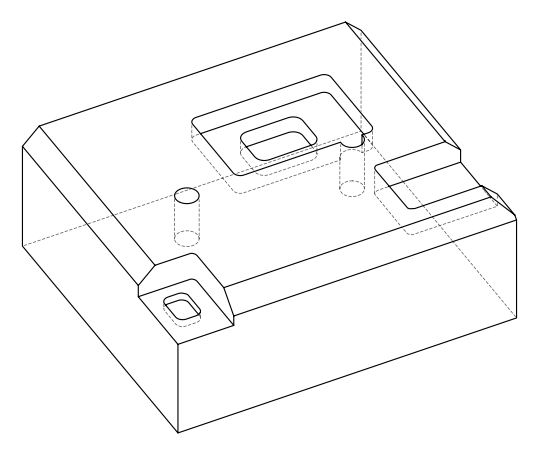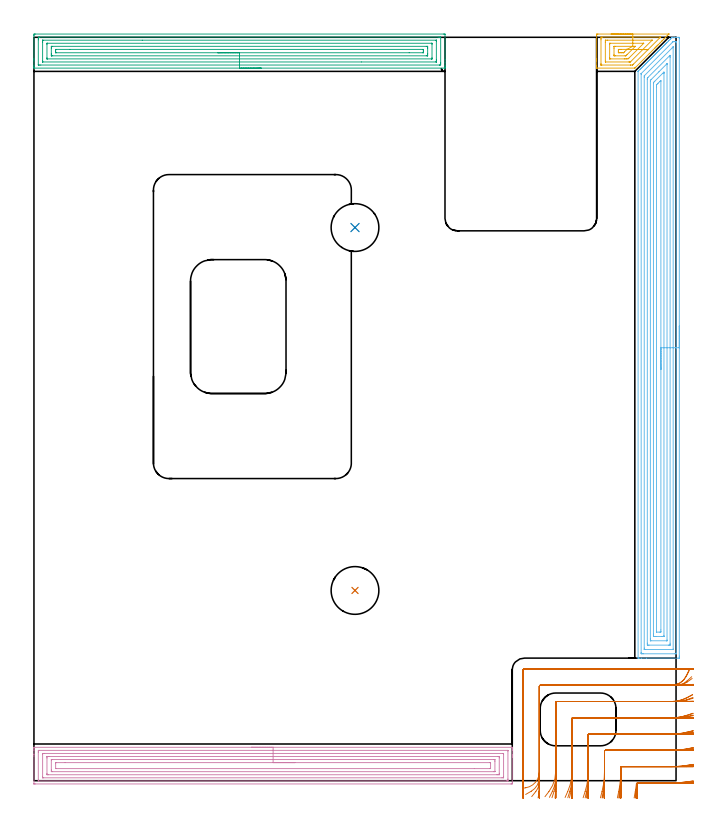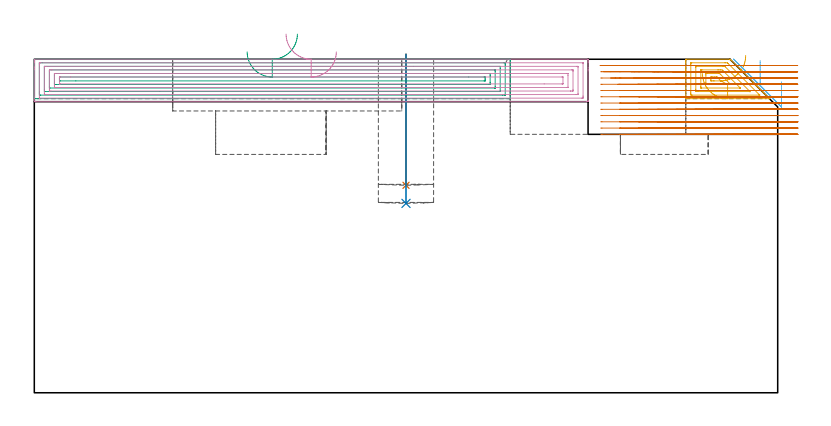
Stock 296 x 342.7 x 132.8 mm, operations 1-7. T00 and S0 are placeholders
(PLAN: 11 operations, 5 tool changes, 106 min)
(1 INDEXABLE_INSERT_DRILL_BLIND_HOLE_FROM_SOLID | STEP1POCKET | NXT0302_015 | 0.21 min | 18968 mm3)
(2 INDEXABLE_INSERT_DRILL_BLIND_HOLE_FROM_SOLID_1 | STEP1POCKET_1 | NXT0302_015 | 0.24 min | 21702 mm3)
(3 AREA_MILL | FG_CHAMFER_SURFACE | UGT0205_001 | 9.37 min | 24260 mm3)
(4 AREA_MILL_1 | FG_CHAMFER_SURFACE_1 | UGT0205_001 | 10.94 min | 32560 mm3)
(5 AREA_MILL_2 | FG_CHAMFER_SURFACE_2 | UGT0205_001 | 1.51 min | 5348 mm3)
(6 AREA_MILL_3 | FG_CHAMFER_SURFACE_3 | UGT0205_001 | 16.01 min | 51431 mm3)
(7 MILL_CORNER_NOTCH_RECTANGULAR | CORNER_NOTCH_RECTANGULAR | NXT0201_013 | Follow Part, ap 2.5, ae 75% | 18.55 min | 124896 mm3)
(8 MILL_RECTANGULAR_POCKET | POCKET_RECTANGULAR_STRAIGHT | UGT0201_100 | Follow Part, ap 4.5, ae 75% | 4.9 min | 99775 mm3)
(9 MILL_RECTANGULAR_POCKET_1 | POCKET_RECTANGULAR_STRAIGHT_1 | UGT0201_132 | Follow Part, ap 3.5, ae 75% | 15.18 min | 204947 mm3)
(10 MILL_RECTANGULAR_POCKET_2 | POCKET_RECTANGULAR_STRAIGHT_2 | UGT0201_132 | Follow Part, ap 3.5, ae 75% | 0.69 min | 6476 mm3)
(11 MILL_SLOT | SLOT_PARTIAL_RECTANGULAR | NXT0201_013 | Follow Part, ap 2.5, ae 75% | 28.35 min | 184216 mm3)
(TOOL NXT0302_015 | Index. Insert Drill 22mm [880-D2200L25-03] | D22 PA176 FL66 Z2)
(TOOL UGT0205_001 | Chamfer Mill 20 x 3 x 45 deg. | D20 FL50 Z2)
(TOOL NXT0201_013 | ENDMILL 10mm | D10 FL30 Z4)
(TOOL UGT0201_100 | End Mill 18 mm | D18 FL22 Z2)
(TOOL UGT0201_132 | Carbide End Mill 14.0 | D14 FL30 Z4)
(OP 1 INDEXABLE_INSERT_DRILL_BLIND_HOLE_FROM_SOLID)
G17 G21 G94 G90
T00 M6
G54
G17 G0 G90 X148. Y87.7 S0 M3
G43 Z142.8 H1
G94 G81 G98 Z82.6 F250. R134.8
G80
M5
M2
(OP 2 INDEXABLE_INSERT_DRILL_BLIND_HOLE_FROM_SOLID_1)
G17 G21 G94 G90
T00 M6
G54
G17 G0 G90 X148. Y255. S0 M3
G43 Z142.8 H1
G94 G81 G98 Z75.4 F250. R134.8
G80
M5
M2
(OP 3 AREA_MILL)
G17 G21 G94 G90
T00 M6
G54
G17 G0 G90 X104.75 Y328.5 S1061 M3
G43 Z142.8 H0
G94 G1 X104.712 Z141.928 F250.
X104.598 Z141.063
X104.409 Z140.212
X104.147 Z139.38
X103.813 Z138.574
X103.41 Z137.8
X102.942 Z137.064
X102.41 Z136.372
X101.821 Z135.729
X101.178 Z135.139
X100.486 Z134.608
X99.75 Z134.14
X98.976 Z133.737
X98.17 Z133.403
X97.338 Z133.141
X96.486 Z132.952
X95.622 Z132.838
X94.75 Z132.8
X0.158
X0.01 Y328.502 Z132.788
X0.003 Y328.637 Z132.655
X0. Y328.779 Z132.52
Y329.148 Z132.151
Y329.77 Z131.524
Y331.836 Z129.461
Y332.402 Z128.893
Y332.996 Z128.299
Y343.524 Z117.773
X0.004 Y343.807 Z117.49
X0.01 Y344.192 Z117.105
X0.209 Y344.196 Z117.102
X0.604 Y344.2 Z117.1
X188.896
X189.393 Y344.195 Z117.103
X189.49 Y344.192 Z117.106
X189.5 Y344.09 Z117.207
Y332.402 Z128.893
Y330.959 Z130.338
Y329.77 Z131.524
Y329.148 Z132.151
Y328.779 Z132.521
X189.497 Y328.637 Z132.655
X189.49 Y328.502 Z132.788
X189.342 Y328.5 Z132.8
X94.75
Y329.914 Z131.386
X3.135
X2.389 Y329.915 Z131.385
X2.241 Y329.917 Z131.383
X2.042 Y329.921 Z131.379
X2.009 Y329.929 Z131.371
X2.005 Y329.954 Z131.346
X2.003 Y329.983 Z131.317
X2. Y330.153 Z131.147
Y341.557 Z119.743
X2.003 Y342.052 Z119.248
X2.008 Y342.427 Z118.873
X2.026 Y342.779 Z118.521
X2.389 Y342.784 Z118.516
X2.536 Y342.785 Z118.515
X186.365 Y342.786 Z118.514
X187.111 Y342.785 Z118.515
X187.259 Y342.784 Z118.516
X187.458 Y342.779 Z118.521
X187.491 Y342.771 Z118.529
X187.495 Y342.746 Z118.554
X187.497 Y342.718 Z118.582
X187.5 Y342.547 Z118.753
Y331.143 Z130.157
X187.497 Y330.648 Z130.652
X187.492 Y330.273 Z131.027
X187.474 Y329.921 Z131.379
X187.111 Y329.916 Z131.384
X186.964 Y329.915 Z131.385
X94.75 Y329.914 Z131.386
Y331.328 Z129.972
X4.107 Y331.329 Z129.971
X4.054 Y331.331 Z129.969
X4.021 Y331.334 Z129.966
X4.01 Y331.337 Z129.963
X4.008 Y331.355 Z129.945
X4.003 Y331.525 Z129.775
X4. Y331.696 Z129.604
Y340.469 Z120.831
X4.002 Y341.175 Z120.125
X4.005 Y341.341 Z119.959
X4.01 Y341.364 Z119.936
X4.026 Y341.366 Z119.934
X4.074 Y341.369 Z119.931
X4.174 Y341.371 Z119.929
X49.931 Y341.372 Z119.928
X185.393 Y341.371 Z119.929
X185.446 Y341.369 Z119.931
X185.479 Y341.366 Z119.934
X185.49 Y341.364 Z119.936
X185.492 Y341.345 Z119.955
X185.497 Y341.175 Z120.125
X185.5 Y341.004 Z120.296
Y332.231 Z129.069
X185.498 Y331.525 Z129.775
X185.495 Y331.359 Z129.941
X185.49 Y331.336 Z129.964
X185.474 Y331.334 Z129.966
X185.426 Y331.331 Z129.969
X185.326 Y331.329 Z129.971
X150.927 Y331.328 Z129.972
X94.75
Y332.743 Z128.557
X6.129 Y332.744 Z128.556
X6.055 Y332.745 Z128.555
X6.022 Y332.748 Z128.552
X6.01 Y332.75 Z128.55
X6.008 Y332.768 Z128.532
X6.004 Y332.862 Z128.438
X6. Y333.239 Z128.061
Y339.421 Z121.879
X6.003 Y339.839 Z121.461
X6.007 Y339.942 Z121.358
X6.01 Y339.95 Z121.35
X6.02 Y339.953 Z121.347
X6.057 Y339.956 Z121.344
X6.123 Y339.957 Z121.343
X6.305
X183.371
X183.445 Y339.955 Z121.345
X183.478 Y339.952 Z121.348
X183.49 Y339.95 Z121.35
X183.492 Y339.932 Z121.368
X183.496 Y339.838 Z121.462
X183.5 Y339.461 Z121.839
Y333.28 Z128.02
X183.497 Y332.861 Z128.439
X183.493 Y332.758 Z128.542
X183.49 Y332.75 Z128.55
X183.48 Y332.747 Z128.553
X183.443 Y332.744 Z128.556
X183.377 Y332.743 Z128.557
X183.195
X94.75
Y334.157 Z127.143
X8.636
X8.19 Y334.158 Z127.142
X8.078 Y334.161 Z127.139
X8.025 Y334.164 Z127.136
X8.01 Y334.167 Z127.133
X8.008 Y334.187 Z127.113
X8.004 Y334.296 Z127.004
X8. Y334.782 Z126.518
Y335.034 Z126.266
Y337.666 Z123.634
X8.002 Y338.289 Z123.011
X8.008 Y338.499 Z122.801
X8.01 Y338.531 Z122.769
X8.025 Y338.536 Z122.764
X8.078 Y338.539 Z122.761
X8.19 Y338.541 Z122.759
X8.636 Y338.543 Z122.757
X180.864
X181.31 Y338.542 Z122.758
X181.422 Y338.539 Z122.761
X181.475 Y338.536 Z122.764
X181.49 Y338.533 Z122.767
X181.492 Y338.513 Z122.787
X181.496 Y338.404 Z122.896
X181.5 Y337.918 Z123.382
Y337.666 Z123.634
Y335.286 Z126.014
Y335.034 Z126.266
X181.498 Y334.411 Z126.889
X181.492 Y334.201 Z127.099
X181.49 Y334.169 Z127.131
X181.475 Y334.164 Z127.136
X181.422 Y334.161 Z127.139
X181.31 Y334.159 Z127.141
X180.864 Y334.157 Z127.143
X94.75
Y335.571 Z125.729
X10.421 Y335.572 Z125.728
X10.074 Y335.574 Z125.726
X10.029 Y335.576 Z125.724
X10.012 Y335.578 Z125.722
X10.009 Y335.591 Z125.709
X10.004 Y335.663 Z125.637
X10.001 Y335.774 Z125.526
X10. Y335.911 Z125.389
Y336.325 Z124.975
X10.001 Y336.789 Z124.511
X10.003 Y336.995 Z124.305
X10.008 Y337.098 Z124.202
X10.01 Y337.119 Z124.181
X10.027 Y337.122 Z124.178
X10.078 Y337.126 Z124.174
X10.421 Y337.128 Z124.172
X16.545 Y337.129 Z124.171
X179.079 Y337.128 Z124.172
X179.426 Y337.126 Z124.174
X179.471 Y337.124 Z124.176
X179.488 Y337.122 Z124.178
X179.491 Y337.109 Z124.191
X179.496 Y337.037 Z124.263
X179.499 Y336.926 Z124.374
X179.5 Y336.789 Z124.511
Y336.375 Z124.925
X179.499 Y335.911 Z125.389
X179.497 Y335.705 Z125.595
X179.492 Y335.602 Z125.698
X179.49 Y335.581 Z125.719
X179.473 Y335.578 Z125.722
X179.422 Y335.575 Z125.725
X179.079 Y335.572 Z125.728
X172.972 Y335.571 Z125.729
X94.75
X93.878 Z125.767
X93.014 Z125.881
X92.162 Z126.07
X91.33 Z126.332
X90.524 Z126.666
X89.75 Z127.069
X89.014 Z127.537
X88.322 Z128.068
X87.679 Z128.658
X87.09 Z129.301
X86.558 Z129.993
X86.09 Z130.729
X85.687 Z131.503
X85.353 Z132.309
X85.091 Z133.141
X84.902 Z133.992
X84.788 Z134.857
X84.75 Z135.729
G0 Z142.8
M5
M2
(OP 4 AREA_MILL_1)
G17 G21 G94 G90
T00 M6
G54
G17 G0 G90 X100.25 Y15.4 S1061 M3
G43 Z142.8 H0
G94 G1 X100.288 Z141.928 F250.
X100.402 Z141.063
X100.591 Z140.212
X100.853 Z139.38
X101.187 Z138.574
X101.59 Z137.8
X102.058 Z137.064
X102.59 Z136.372
X103.179 Z135.729
X103.822 Z135.139
X104.514 Z134.608
X105.25 Z134.14
X106.024 Z133.737
X106.83 Z133.403
X107.662 Z133.141
X108.514 Z132.952
X109.378 Z132.838
X110.25 Z132.8
X220.353
X220.491 Y15.397 Z132.788
X220.493 Y15.384 Z132.775
X220.5 Y15.077 Z132.476
Y14.606 Z132.005
Y14.024 Z131.419
Y11.965 Z129.362
Y11.371 Z128.766
Y10.784 Z128.179
Y-1.009 Z116.388
X220.498 Y-1.307 Z116.09
X220.49 Y-1.492 Z115.906
X220.305 Y-1.499 Z115.899
X219.908 Y-1.5 Z115.9
X0.592
X0.003 Y-1.498 Z115.899
X0.002 Y-1.497 Z115.9
X0. Y-1.494 Z115.903
Y11.371 Z128.766
Y11.965 Z129.362
Y12.256 Z129.653
Y14.024 Z131.419
Y14.606 Z132.006
Y15.077 Z132.476
X0.007 Y15.384 Z132.775
X0.009 Y15.397 Z132.788
X0.147 Y15.4 Z132.8
X110.25
Y13.986 Z131.386
X218.344 Y13.985 Z131.385
X218.435 Y13.983 Z131.383
X218.478 Y13.98 Z131.38
X218.49 Y13.977 Z131.377
X218.492 Y13.963 Z131.363
X218.497 Y13.869 Z131.269
X218.5 Y13.652 Z131.052
Y0.76 Z118.16
X218.498 Y0.389 Z117.789
X218.491 Y0.015 Z117.415
X218.488 Y-0.079 Z117.321
X218.444 Y-0.081 Z117.319
X218.338 Y-0.084 Z117.316
X218.125 Y-0.086 Z117.314
X218.085
X2.156 Y-0.085 Z117.315
X2.065 Y-0.083 Z117.317
X2.022 Y-0.08 Z117.32
X2.01 Y-0.077 Z117.323
X2.008 Y-0.063 Z117.337
X2.003 Y0.031 Z117.431
X2. Y0.248 Z117.648
Y13.14 Z130.54
X2.002 Y13.511 Z130.911
X2.009 Y13.885 Z131.285
X2.012 Y13.979 Z131.379
X2.056 Y13.981 Z131.381
X2.162 Y13.984 Z131.384
X2.375 Y13.986 Z131.386
X2.415
X110.25
Y12.571 Z129.971
X216.023
X216.341 Y12.57 Z129.97
X216.447 Y12.567 Z129.967
X216.478 Y12.565 Z129.965
X216.49 Y12.517 Z129.917
X216.496 Y12.413 Z129.813
X216.499 Y12.256 Z129.656
Y1.644 Z119.044
X216.498 Y1.489 Z118.889
X216.49 Y1.337 Z118.737
X216.341 Y1.334 Z118.734
X215.768 Y1.329 Z118.729
X4.477
X4.159 Y1.33 Z118.73
X4.053 Y1.332 Z118.732
X4.022 Y1.335 Z118.735
X4.01 Y1.383 Z118.783
X4.004 Y1.487 Z118.887
X4.001 Y1.644 Z119.044
Y12.256 Z129.656
X4.002 Y12.411 Z129.811
X4.01 Y12.563 Z129.963
X4.159 Y12.566 Z129.966
X4.732 Y12.571 Z129.971
X110.25
Y11.157 Z128.557
X213.883
X214.407 Y11.153 Z128.553
X214.463 Y11.15 Z128.55
X214.49 Y11.144 Z128.544
X214.493 Y11.102 Z128.502
X214.497 Y10.917 Z128.317
X214.5 Y10.545 Z127.945
Y3.413 Z120.813
X214.497 Y3. Z120.4
X214.492 Y2.793 Z120.193
X214.489 Y2.749 Z120.149
X214.438 Y2.747 Z120.147
X214.341 Y2.744 Z120.144
X213.667 Y2.743 Z120.143
X213.451
X6.617
X6.093 Y2.747 Z120.147
X6.037 Y2.75 Z120.15
X6.01 Y2.756 Z120.156
X6.007 Y2.798 Z120.198
X6.003 Y2.983 Z120.383
X6. Y3.355 Z120.755
Y10.487 Z127.887
X6.003 Y10.9 Z128.3
X6.008 Y11.107 Z128.507
X6.011 Y11.151 Z128.551
X6.062 Y11.153 Z128.553
X6.159 Y11.156 Z128.556
X6.833 Y11.157 Z128.557
X7.049
X110.25
Y9.743 Z127.143
X211.884
X212.487 Y9.736 Z127.136
X212.491 Y9.69 Z127.09
X212.495 Y9.603 Z127.003
X212.5 Y8.992 Z126.392
X212.499 Y4.297 Z121.697
X212.497 Y4.221 Z121.621
X212.494 Y4.183 Z121.583
X212.491 Y4.169 Z121.569
X212.448 Y4.164 Z121.564
X212.166 Y4.159 Z121.559
X212.025 Y4.157 Z121.557
X8.616
X8.013 Y4.164 Z121.564
X8.009 Y4.21 Z121.61
X8.005 Y4.297 Z121.697
X8. Y4.908 Z122.308
X8.001 Y9.603 Z127.003
X8.003 Y9.679 Z127.079
X8.006 Y9.717 Z127.117
X8.009 Y9.73 Z127.13
X8.052 Y9.736 Z127.136
X8.334 Y9.741 Z127.141
X8.475 Y9.743 Z127.143
X110.25
Y8.329 Z125.729
X210.101 Y8.328 Z125.728
X210.495
X210.497 Y8.326 Z125.726
X210.499 Y8.323 Z125.723
Y5.671 Z123.071
X210.495 Y5.613 Z123.013
X210.491 Y5.583 Z122.983
X210.472 Y5.578 Z122.978
X210.35 Y5.575 Z122.975
X210.101 Y5.572 Z122.972
X203.012 Y5.571 Z122.971
X10.399
X10.005 Y5.572 Z122.972
X10.003 Y5.574 Z122.974
X10.001 Y5.577 Z122.977
Y8.229 Z125.629
X10.005 Y8.286 Z125.686
X10.01 Y8.317 Z125.717
X10.028 Y8.322 Z125.722
X10.15 Y8.325 Z125.725
X10.399 Y8.328 Z125.728
X14.383 Y8.329 Z125.729
X110.25
X111.122 Z125.767
X111.986 Z125.881
X112.838 Z126.07
X113.67 Z126.332
X114.476 Z126.666
X115.25 Z127.069
X115.986 Z127.537
X116.678 Z128.068
X117.321 Z128.658
X117.91 Z129.301
X118.442 Z129.993
X118.91 Z130.729
X119.313 Z131.503
X119.647 Z132.309
X119.909 Z133.141
X120.098 Z133.992
X120.212 Z134.857
X120.25 Z135.729
G0 Z142.8
M5
M2
(OP 5 AREA_MILL_2)
G17 G21 G94 G90
T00 M6
G54
G17 G0 G90 X266.05 Y344.2 S1061 M3
G43 Z142.8 H0
Z127.1
G94 G1 X266.088 Z126.228 F250.
X266.202 Z125.363
X266.391 Z124.512
X266.653 Z123.68
X266.987 Z122.874
X267.39 Z122.1
X267.858 Z121.364
X268.39 Z120.672
X268.979 Z120.029
X269.622 Z119.44
X270.314 Z118.908
X271.05 Z118.44
X271.824 Z118.037
X272.63 Z117.703
X273.462 Z117.441
X274.314 Z117.252
X275.178 Z117.138
X276.05 Z117.1
X292.667
X292.698 Y344.199 Z117.099
Y344.197 Z117.101
X292.044 Y343.544 Z117.756
X291.87 Y343.368 Z117.928
X291.211 Y342.711 Z118.589
X290.993 Y342.491 Z118.805
X290.372 Y341.872 Z119.428
X290.319 Y341.819 Z119.48
X290.116 Y341.614 Z119.682
X289.535 Y341.035 Z120.264
X289.428 Y340.927 Z120.372
X289.238 Y340.736 Z120.56
X288.699 Y340.199 Z121.101
X288.361 Y339.859 Z121.437
X287.862 Y339.362 Z121.938
X287.644 Y339.143 Z122.155
X287.484 Y338.982 Z122.313
X287.327 Y338.826 Z122.472
X287.198 Y338.697 Z122.601
X287.046 Y338.543 Z122.752
X286.896 Y338.394 Z122.903
X286.752 Y338.251 Z123.047
X286.607 Y338.105 Z123.191
X286.464 Y337.963 Z123.335
X286.306 Y337.805 Z123.493
X286.168 Y337.666 Z123.63
X283.631 Y335.13 Z126.168
X277.398 Y328.898 Z132.401
X277.033 Y328.535 Z132.762
X276.994 Y328.505 Z132.791
X276.942 Y328.5 Z132.8
X259.551
X259.41 Y328.502 Z132.788
X259.403 Y328.63 Z132.662
X259.4 Y328.766 Z132.533
Y329.176 Z132.123
Y329.77 Z131.524
Y331.822 Z129.475
Y332.402 Z128.892
Y332.989 Z128.306
Y343.517 Z117.78
X259.404 Y343.807 Z117.49
X259.41 Y344.192 Z117.105
X259.602 Y344.196 Z117.102
X259.997 Y344.2 Z117.1
X276.05
Y342.786 Z118.514
X288.536
X288.683 Y342.785 Z118.515
X288.775 Y342.781 Z118.519
X288.814 Y342.779 Z118.521
Y342.776 Z118.524
X288.756 Y342.713 Z118.587
X288.626 Y342.577 Z118.723
X288.536 Y342.486 Z118.814
X276.376 Y330.327 Z130.973
X276.05 Y330.005 Z131.295
X275.967 Y329.929 Z131.371
X275.897 Y329.921 Z131.379
X275.158 Y329.915 Z131.385
X275.012
X261.781
X261.633
X261.437 Y329.919 Z131.381
X261.417 Y329.921 Z131.379
X261.41 Y329.929 Z131.371
X261.404 Y329.955 Z131.345
X261.402 Y329.981 Z131.319
X261.4 Y330.145 Z131.155
Y330.648 Z130.652
Y341.549 Z119.751
X261.402 Y342.052 Z119.248
X261.405 Y342.422 Z118.878
X261.418 Y342.779 Z118.521
X261.781 Y342.784 Z118.516
X261.928 Y342.785 Z118.515
X276.05 Y342.786 Z118.514
Y341.372 Z119.928
X284.83 Y341.371 Z119.929
X284.968 Y341.369 Z119.931
Y341.368 Z119.932
X284.871 Y341.271 Z120.029
X275.125 Y331.525 Z129.775
X274.949 Y331.36 Z129.94
X274.902 Y331.335 Z129.965
X274.799 Y331.332 Z129.968
X274.666 Y331.33 Z129.97
X274.466 Y331.329 Z129.971
X274.266 Y331.328 Z129.972
X263.564 Y331.329 Z129.971
X263.498 Y331.33 Z129.97
X263.445 Y331.332 Z129.968
X263.417 Y331.335 Z129.965
X263.41 Y331.364 Z129.936
X263.404 Y331.525 Z129.775
X263.401 Y331.686 Z129.614
X263.4 Y340.459 Z120.841
X263.405 Y341.175 Z120.125
X263.407 Y341.329 Z119.971
X263.422 Y341.365 Z119.935
X263.465 Y341.367 Z119.933
X263.564 Y341.369 Z119.931
X264.256 Y341.372 Z119.928
X264.456
X276.05
Y339.957 Z121.343
X280.856
X280.994 Y339.955 Z121.345
X281.082 Y339.951 Z121.349
X281.09 Y339.95 Z121.35
X281.086 Y339.943 Z121.357
X281.067 Y339.918 Z121.382
X281.037 Y339.886 Z121.414
X280.983 Y339.832 Z121.468
X274.266 Y333.116 Z128.184
X273.901 Y332.762 Z128.538
X273.375 Y332.75 Z128.55
X273.026 Y332.746 Z128.554
X272.483 Y332.743 Z128.557
X272.137
X265.893
X265.523 Y332.745 Z128.555
X265.448 Y332.747 Z128.553
X265.42 Y332.749 Z128.551
X265.41 Y332.777 Z128.523
X265.407 Y332.866 Z128.434
X265.4 Y333.228 Z128.072
Y339.421 Z121.879
X265.407 Y339.833 Z121.467
X265.41 Y339.936 Z121.364
X265.416 Y339.951 Z121.349
X265.447 Y339.953 Z121.347
X265.512 Y339.955 Z121.345
X265.695 Y339.957 Z121.343
X276.05
Y338.543 Z122.757
X276.942
X277.165 Y338.541 Z122.759
X277.219 Y338.538 Z122.762
X277.227 Y338.536 Z122.764
X277.226 Y338.532 Z122.768
X277.207 Y338.507 Z122.793
X277.185 Y338.484 Z122.816
X277.095 Y338.393 Z122.907
X273.375 Y334.673 Z126.627
X273.113 Y334.414 Z126.886
X272.899 Y334.207 Z127.093
X272.863 Y334.173 Z127.127
X272.815 Y334.164 Z127.136
X272.705 Y334.161 Z127.139
X272.483 Y334.157 Z127.143
X268.023
X267.578 Y334.159 Z127.141
X267.467 Y334.162 Z127.138
X267.419 Y334.164 Z127.136
X267.41 Y334.197 Z127.103
X267.407 Y334.299 Z127.001
X267.401 Y334.769 Z126.531
Y337.666 Z123.634
X267.403 Y338.276 Z123.024
X267.41 Y338.483 Z122.817
X267.419 Y338.537 Z122.763
X267.467 Y338.539 Z122.761
X267.578 Y338.541 Z122.759
X268.023 Y338.543 Z122.757
X276.05
X273.375 Y337.125 Z124.175
Y337.123 Z124.177
X272.162 Y335.911 Z125.389
X271.875 Y335.632 Z125.668
X271.832 Y335.592 Z125.708
X271.804 Y335.578 Z125.722
X271.763 Y335.576 Z125.724
X271.591 Y335.574 Z125.726
X271.045 Y335.571 Z125.729
X270.699
X270.153 Y335.572 Z125.728
X269.807 Y335.573 Z125.727
X269.462 Y335.577 Z125.723
X269.422 Y335.578 Z125.722
X269.41 Y335.601 Z125.699
X269.406 Y335.671 Z125.629
X269.402 Y335.778 Z125.522
X269.401 Y335.911 Z125.389
X269.4 Y336.312 Z124.988
X269.403 Y336.789 Z124.511
X269.406 Y336.989 Z124.311
X269.41 Y337.088 Z124.212
X269.42 Y337.122 Z124.178
X269.466 Y337.124 Z124.176
X269.807 Y337.127 Z124.173
X270.353 Y337.129 Z124.171
X270.699
X273.153 Y337.128 Z124.172
X273.375 Y337.125 Z124.175
X274.245 Y337.114 Z124.224
X275.109 Y337.103 Z124.349
X275.958 Y337.092 Z124.549
X276.786 Y337.081 Z124.822
X277.588 Y337.071 Z125.166
X278.357 Y337.061 Z125.579
X279.086 Y337.052 Z126.057
X279.771 Y337.043 Z126.597
X280.407 Y337.035 Z127.194
X280.988 Y337.027 Z127.845
X281.51 Y337.021 Z128.544
X281.969 Y337.015 Z129.286
X282.362 Y337.01 Z130.064
X282.686 Y337.006 Z130.875
X282.937 Y337.002 Z131.71
X283.115 Y337. Z132.564
X283.218 Y336.999 Z133.43
X283.245 Z134.302
G0 Z142.8
M5
M2
(OP 6 AREA_MILL_3)
G17 G21 G94 G90
T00 M6
G54
G17 G0 G90 X297.5 Y209.6 S1061 M3
G43 Z142.8 H0
Z123.8
G94 G1 Y209.562 Z122.928 F250.
Y209.448 Z122.063
Y209.259 Z121.212
Y208.997 Z120.38
Y208.663 Z119.574
Y208.26 Z118.8
Y207.792 Z118.064
Y207.26 Z117.372
Y206.671 Z116.729
Y206.028 Z116.14
Y205.336 Z115.608
Y204.6 Z115.14
Y203.826 Z114.737
Y203.02 Z114.403
Y202.188 Z114.141
Y201.336 Z113.952
Y200.472 Z113.838
Y199.6 Z113.8
Y57.421
X297.499 Y57.117 Z113.801
X297.493 Y56.535 Z113.804
X297.492 Y56.507 Z113.806
X296.912 Y56.5 Z114.385
X282.378 Z128.918
X279.979 Z131.316
X278.949 Z132.35
X278.554 Z132.737
X278.512 Z132.779
X278.502 Y56.507 Z132.788
X278.5 Y56.67 Z132.8
X278.506 Y326.919 Z132.793
X278.504 Y326.966 Z132.791
X278.518 Y327.013 Z132.776
X278.521 Y327.022 Z132.773
X278.538 Y327.04 Z132.758
X278.665 Y327.166 Z132.634
X279.289 Y327.79 Z132.01
X279.385 Y327.887 Z131.911
X279.48 Y327.981 Z131.819
X279.587 Y328.087 Z131.712
X279.682 Y328.184 Z131.614
X279.777 Y328.277 Z131.523
X279.885 Y328.385 Z131.415
X279.979 Y328.481 Z131.317
X280.073 Y328.573 Z131.226
X280.183 Y328.683 Z131.117
X280.276 Y328.778 Z131.02
X280.369 Y328.87 Z130.93
X280.48 Y328.981 Z130.819
X280.573 Y329.075 Z130.723
X280.666 Y329.166 Z130.634
X280.778 Y329.278 Z130.521
X280.87 Y329.372 Z130.426
X280.962 Y329.463 Z130.337
X281.076 Y329.576 Z130.223
X281.167 Y329.669 Z130.129
X281.259 Y329.759 Z130.041
X281.374 Y329.874 Z129.926
X281.465 Y329.966 Z129.832
X281.555 Y330.055 Z129.744
X281.671 Y330.172 Z129.628
X281.762 Y330.264 Z129.534
X281.851 Y330.352 Z129.448
X281.969 Y330.47 Z129.33
X282.059 Y330.561 Z129.237
X282.148 Y330.648 Z129.152
X282.267 Y330.767 Z129.032
X282.356 Y330.858 Z128.94
X282.444 Y330.945 Z128.855
X282.565 Y331.065 Z128.735
X282.653 Y331.155 Z128.643
X282.74 Y331.241 Z128.559
X282.862 Y331.363 Z128.437
X282.95 Y331.452 Z128.346
X283.037 Y331.537 Z128.262
X283.16 Y331.661 Z128.139
X283.247 Y331.749 Z128.049
X283.333 Y331.834 Z127.966
X283.458 Y331.958 Z127.841
X283.544 Y332.046 Z127.752
X283.63 Y332.13 Z127.67
X283.756 Y332.256 Z127.543
X283.841 Y332.343 Z127.455
X283.926 Y332.426 Z127.373
X284.054 Y332.554 Z127.246
X284.138 Y332.64 Z127.158
X284.222 Y332.723 Z127.077
X284.351 Y332.852 Z126.948
X284.435 Y332.937 Z126.861
X284.519 Y333.019 Z126.78
X284.649 Y333.149 Z126.65
X284.732 Y333.234 Z126.564
X284.815 Y333.316 Z126.484
X284.947 Y333.447 Z126.352
X285.029 Y333.531 Z126.267
X285.111 Y333.612 Z126.188
X285.245 Y333.745 Z126.055
X285.326 Y333.828 Z125.97
X285.408 Y333.908 Z125.891
X285.542 Y334.043 Z125.757
X285.623 Y334.125 Z125.673
X285.704 Y334.205 Z125.595
X285.84 Y334.341 Z125.459
X285.921 Y334.422 Z125.376
X286.001 Y334.501 Z125.299
X286.138 Y334.638 Z125.161
X286.218 Y334.719 Z125.079
X286.297 Y334.797 Z125.002
X286.436 Y334.936 Z124.864
X286.515 Y335.017 Z124.782
X286.593 Y335.094 Z124.706
X286.733 Y335.234 Z124.566
X286.812 Y335.314 Z124.484
X286.89 Y335.39 Z124.409
X287.031 Y335.532 Z124.268
X287.109 Y335.611 Z124.187
X287.186 Y335.687 Z124.113
X287.329 Y335.829 Z123.97
X287.406 Y335.908 Z123.89
X287.482 Y335.983 Z123.817
X287.627 Y336.127 Z123.672
X287.703 Y336.205 Z123.593
X287.779 Y336.279 Z123.52
X287.924 Y336.425 Z123.375
X288. Y336.502 Z123.296
X288.075 Y336.576 Z123.224
X288.222 Y336.723 Z123.077
X288.297 Y336.799 Z122.999
X288.372 Y336.872 Z122.927
X288.52 Y337.02 Z122.779
X288.594 Y337.096 Z122.702
X288.668 Y337.169 Z122.631
X288.818 Y337.318 Z122.481
X288.891 Y337.393 Z122.405
X288.964 Y337.465 Z122.335
X289.116 Y337.616 Z122.184
X289.188 Y337.69 Z122.108
X289.261 Y337.761 Z122.038
X289.413 Y337.914 Z121.886
X289.485 Y337.987 Z121.811
X289.557 Y338.058 Z121.742
X289.711 Y338.212 Z121.588
X289.782 Y338.284 Z121.514
X289.853 Y338.354 Z121.446
X290.009 Y338.509 Z121.29
X290.079 Y338.581 Z121.217
X290.15 Y338.65 Z121.149
X290.307 Y338.807 Z120.993
X290.377 Y338.878 Z120.92
X290.446 Y338.947 Z120.853
X290.604 Y339.105 Z120.695
X290.674 Y339.175 Z120.623
X290.743 Y339.243 Z120.556
X290.902 Y339.403 Z120.397
X290.971 Y339.472 Z120.326
X291.039 Y339.54 Z120.26
X291.2 Y339.7 Z120.099
X291.268 Y339.77 Z120.029
X291.335 Y339.836 Z119.964
X291.498 Y339.998 Z119.801
X291.565 Y340.067 Z119.732
X291.763 Y340.263 Z119.537
X291.796 Y340.296 Z119.504
X292.456 Y340.958 Z118.84
X292.648 Y341.148 Z118.652
X292.689 Y341.189 Z118.611
X293.347 Y341.849 Z117.949
X293.533 Y342.033 Z117.767
X293.582 Y342.083 Z117.718
X294.055 Y342.555 Z117.244
X294.181 Y342.678 Z117.117
X294.207 Y342.695 Z117.091
X294.238 Y342.697 Z117.061
X294.5 Y342.7 Z116.8
X295.34 Z115.96
X296.021 Z115.275
X297.252 Z114.045
X297.491 Y342.698 Z113.805
X297.5 Y342.235 Z113.8
Y199.6
X296.086 Z115.214
Y58.774
X296.084 Y58.644 Z115.216
X296.08 Y58.557 Z115.22
X296.077 Y58.508 Z115.223
X296.07 Y58.507 Z115.23
X296.021 Y58.504 Z115.279
X295.532 Y58.5 Z115.768
X280.87 Z130.43
X280.381 Y58.502 Z130.919
X279.979 Y58.508 Z131.321
X279.928 Y58.51 Z131.372
X279.92 Y58.709 Z131.38
X279.916 Y58.839 Z131.384
X279.915 Y58.904 Z131.385
X279.914 Y58.969 Z131.386
X279.921 Y325.586 Z131.379
X279.922 Y325.794 Z131.378
X279.924 Y325.898 Z131.376
X279.927 Y325.949 Z131.373
X279.932 Y325.971 Z131.368
X279.954 Y326.003 Z131.346
X279.966 Y326.016 Z131.334
X279.979 Y326.03 Z131.321
X294.242 Y340.292 Z117.058
X294.543 Y340.586 Z116.757
X294.628 Y340.667 Z116.672
X294.671 Y340.69 Z116.629
X294.731 Y340.696 Z116.569
X295.13 Y340.698 Z116.17
X295.619 Z115.681
X296.021 Y340.692 Z115.279
X296.072 Y340.69 Z115.228
X296.08 Y340.491 Z115.22
X296.084 Y340.361 Z115.216
X296.085 Y340.296 Z115.215
X296.086 Y340.231 Z115.214
Y199.6
X294.672 Z116.628
X294.671 Y60.691 Z116.629
X294.67 Y60.582 Z116.63
X294.667 Y60.529 Z116.633
X294.665 Y60.511 Z116.635
X294.619 Y60.508 Z116.681
X294.427 Y60.501 Z116.873
X281.762 Z129.538
X281.571 Y60.502 Z129.729
X281.445 Y60.506 Z129.855
X281.346 Y60.51 Z129.954
X281.335 Y60.526 Z129.965
X281.334 Y60.547 Z129.966
X281.331 Y60.691 Z129.969
X281.329 Y61.124 Z129.971
X281.335 Y324.216 Z129.965
X281.337 Y324.642 Z129.963
X281.34 Y324.877 Z129.96
X281.342 Y324.93 Z129.958
X281.384 Y324.976 Z129.916
X281.51 Y325.11 Z129.79
X294.238 Y337.839 Z117.062
X294.575 Y338.172 Z116.725
X294.644 Y338.236 Z116.656
X294.661 Y338.251 Z116.639
X294.665 Y338.232 Z116.635
X294.669 Y338.191 Z116.631
X294.671 Y338.162 Z116.629
Y338.075
X294.672 Y199.6 Z116.628
X293.257 Z118.043
Y63.371
X293.253 Y62.572 Z118.047
X293.251 Y62.522 Z118.049
X293.215 Y62.51 Z118.085
X293.107 Y62.505 Z118.193
X292.89 Y62.502 Z118.41
X292.456 Y62.5 Z118.844
X283.544 Z127.756
X283.1 Y62.502 Z128.2
X282.89 Y62.505 Z128.41
X282.785 Y62.51 Z128.515
X282.749 Y62.519 Z128.551
X282.743 Y63.371 Z128.557
X282.749 Y323.227 Z128.551
X282.75 Y323.323 Z128.55
X282.756 Y323.721 Z128.544
X282.767 Y323.907 Z128.533
X282.862 Y324.007 Z128.438
X283.066 Y324.216 Z128.234
X293.012 Y334.163 Z118.288
X293.121 Y334.27 Z118.179
X293.229 Y334.372 Z118.071
X293.245 Y334.386 Z118.055
X293.25 Y334.326 Z118.05
X293.256 Y334.134 Z118.044
X293.257 Y334.043 Z118.043
Y333.444
Y199.6
X291.843 Z119.457
Y64.879
X291.841 Y64.599 Z119.459
X291.838 Y64.521 Z119.462
X291.835 Y64.509 Z119.465
X291.83 Y64.505 Z119.47
X291.811 Y64.502 Z119.489
X291.729 Y64.501 Z119.571
X291.565 Y64.5 Z119.735
X284.435 Y64.501 Z126.865
X284.196 Y64.503 Z127.104
X284.166 Y64.51 Z127.134
X284.164 Y64.517 Z127.136
X284.16 Y64.539 Z127.14
X284.158 Y65.157 Z127.142
X284.157 Y65.436 Z127.143
X284.164 Y322.43 Z127.136
X284.165 Y322.701 Z127.135
X284.167 Y322.793 Z127.133
X284.17 Y322.86 Z127.13
X284.203 Y322.895 Z127.097
X284.435 Y323.136 Z126.865
X288.093 Y326.795 Z123.207
X291.769 Y330.47 Z119.531
X291.799 Y330.496 Z119.501
X291.832 Y330.523 Z119.468
X291.836 Y330.47 Z119.464
X291.841 Y330.303 Z119.459
X291.842 Y330.191 Z119.458
X291.843 Y199.6 Z119.457
X290.429 Z120.871
X290.428 Y66.944 Z120.872
X290.425 Y66.62 Z120.875
X290.423 Y66.54 Z120.877
X290.42 Y66.51 Z120.88
X290.372 Y66.507 Z120.928
X290.223 Y66.502 Z121.077
X289.782 Y66.5 Z121.518
X289.334 Z121.966
X286.66 Z124.64
X286.218 Y66.501 Z125.082
X285.766 Y66.503 Z125.534
X285.609 Y66.51 Z125.691
X285.578 Y66.515 Z125.722
X285.576 Y66.57 Z125.724
X285.573 Y66.697 Z125.727
X285.572 Y66.944 Z125.728
X285.571 Y67.592 Z125.729
X285.578 Y321.536 Z125.722
X285.579 Y321.697 Z125.721
X285.582 Y321.777 Z125.718
X285.584 Y321.813 Z125.716
X285.601 Y321.841 Z125.699
X285.755 Y322. Z125.545
X286.177 Y322.43 Z125.123
X289.766 Y326.019 Z121.534
X290.214 Y326.464 Z121.086
X290.291 Y326.538 Z121.009
X290.393 Y326.633 Z120.907
X290.423 Y326.655 Z120.877
X290.425 Y326.598 Z120.875
X290.427 Y326.522 Z120.873
X290.429 Y326.249 Z120.871
Y326.003
Y199.6
X289.015 Z122.285
Y69.5
X289.01 Y68.73 Z122.29
X289.008 Y68.613 Z122.292
X289. Y68.51 Z122.3
X288.891 Y68.508 Z122.409
X288.229 Y68.501 Z123.071
X287.109 Z124.191
X287.032 Y68.503 Z124.268
X287.005 Y68.506 Z124.295
X286.995 Y68.509 Z124.305
X286.992 Y68.526 Z124.308
X286.988 Y68.607 Z124.312
X286.986 Y68.73 Z124.314
Y68.854
X286.991 Y319.867 Z124.309
X286.995 Y320.643 Z124.305
X286.997 Y320.755 Z124.303
X287.001 Y320.791 Z124.299
X287.023 Y320.817 Z124.277
X287.109 Y320.908 Z124.191
X287.421 Y321.224 Z123.879
X287.733 Y321.536 Z123.567
X288.627 Y322.43 Z122.673
X288.761 Y322.56 Z122.539
X288.891 Y322.683 Z122.409
X289.008 Y322.784 Z122.292
X289.012 Y322.554 Z122.288
X289.014 Y322.43 Z122.286
X289.015 Y199.6 Z122.285
Y198.728 Z122.323
Y197.864 Z122.437
Y197.012 Z122.626
Y196.18 Z122.888
Y195.374 Z123.222
Y194.6 Z123.625
Y193.864 Z124.094
Y193.172 Z124.625
Y192.529 Z125.214
Y191.94 Z125.857
Y191.408 Z126.55
Y190.94 Z127.285
Y190.537 Z128.059
Y190.203 Z128.865
Y189.941 Z129.697
Y189.752 Z130.549
Y189.638 Z131.414
Y189.6 Z132.285
G0 Z142.8
M5
M2
(OP 7 MILL_CORNER_NOTCH_RECTANGULAR)
G17 G21 G94 G90
T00 M6
G54
G17 G0 G90 X303.945 Y-0.118 S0 M3
G43 Z142.8 H0
Z130.308
G94 G1 X300.973 Y-0.522 F250.
G2 X293.904 Y-1. R52.5 F500.
G1 X278.195
G3 X277.703 Y-1.443 R0.5
G2 X277.199 Y-5. R52.5
G1 X276.677 Y-7.954 F250.
G0 Z142.8
X303.962 Y7.536
Z130.308
G1 X301. Y7.063
G2 X293.904 Y6.5 R45. F500.
G1 X270.996
G3 X270.5 Y6.004 R0.5
G1 Y4.137
G2 X269.563 Y-5. R45.
G1 X268.953 Y-7.938 F250.
G0 Z142.8
X303.946 Y15.245
Z130.308
G1 X301. Y14.678
G2 X293.904 Y14. R37.5 F500.
G1 X263.496
G3 X263. Y13.504 R0.5
G1 Y4.137
G2 X261.87 Y-5. R37.5
G1 X261.139 Y-7.91 F250.
G0 Z142.8
X303.915 Y23.061
Z130.308
G1 X301. Y22.351
G2 X293.904 Y21.5 R30. F500.
G1 X255.996
G3 X255.5 Y21.004 R0.5
G1 Y4.137
G2 X254.075 Y-5. R30.
G1 X253.161 Y-7.857 F250.
G0 Z142.8
X303.847 Y31.094
Z130.308
G1 X301. Y30.148
G2 X293.904 Y29. R22.5 F500.
G1 X248.497
G3 X248. Y28.503 R0.5
G1 Y4.137
G2 X246.061 Y-5. R22.5
G1 X244.843 Y-7.741 F250.
G0 Z142.8
X303.643 Y39.704
Z130.308
G1 X301. Y38.285
G2 X293.904 Y36.5 R15. F500.
G1 X240.997
G3 X240.5 Y36.003 R0.5
G1 Y4.137
G2 X237.396 Y-5. R15.
G1 X235.568 Y-7.379 F250.
G0 Z142.8
X301.965 Y50.982
Z130.308
G1 X300.675 Y48.274
G2 X293.904 Y44. R7.5 F500.
G1 X233.497
G3 X233. Y43.503 R0.5
G1 Y4.137
G2 X226.713 Y-3.264 R7.5
G1 X225.232 Y-3.507 F250.
G0 Z142.8
X296.904 Y51.5
Z130.308
G1 X293.904
X225.997 F500.
G3 X225.5 Y51.003 R0.5
G1 Y4.137
Y1.137 F250.
G0 Z142.8
X303.944 Y-0.146
Z127.817
G1 X300.971 Y-0.541
G2 X294.046 Y-1. R52.5 F500.
G1 X278.402
G3 X277.908 Y-1.466 R0.5
G2 X277.578 Y-5. R52.5
G1 X277.198 Y-7.976 F250.
G0 Z142.8
X303.964 Y7.504
Z127.817
G1 X301. Y7.04
G2 X294.046 Y6.5 R45. F500.
G1 X270.996
G3 X270.5 Y6.004 R0.5
G1 Y1.646
G2 X270.007 Y-5. R45.
G1 X269.564 Y-7.967 F250.
G0 Z142.8
X303.948 Y15.207
Z127.817
G1 X301. Y14.65
G2 X294.046 Y14. R37.5 F500.
G1 X263.496
G3 X263. Y13.504 R0.5
G1 Y1.646
G2 X262.406 Y-5. R37.5
G1 X261.875 Y-7.953 F250.
G0 Z142.8
X303.918 Y23.012
Z127.817
G1 X301. Y22.317
G2 X294.046 Y21.5 R30. F500.
G1 X255.996
G3 X255.5 Y21.004 R0.5
G1 Y1.646
G2 X254.755 Y-5. R30.
G1 X254.09 Y-7.925 F250.
G0 Z142.8
X303.853 Y31.029
Z127.817
G1 X301. Y30.101
G2 X294.046 Y29. R22.5 F500.
G1 X248.497
G3 X248. Y28.503 R0.5
G1 Y1.646
G2 X246.996 Y-5. R22.5
G1 X246.11 Y-7.866 F250.
G0 Z142.8
X303.658 Y39.6
Z127.817
G1 X301. Y38.209
G2 X294.046 Y36.5 R15. F500.
G1 X240.997
G3 X240.5 Y36.003 R0.5
G1 Y1.646
G2 X238.947 Y-5. R15.
G1 X237.618 Y-7.689 F250.
G0 Z142.8
X302.092 Y50.782
Z127.817
G1 X300.735 Y48.107
G2 X294.046 Y44. R7.5 F500.
G1 X233.497
G3 X233. Y43.503 R0.5
G1 Y1.646
G2 X229.26 Y-4.844 R7.5
G1 X226.664 Y-6.348 F250.
G0 Z142.8
X297.046 Y51.5
Z127.817
G1 X294.046
X225.997 F500.
G3 X225.5 Y51.003 R0.5
G1 Y1.646
Y-1.354 F250.
G0 Z142.8
X303.928 Y-0.481
Z125.325
G1 X300.941 Y-0.764
G2 X295.974 Y-1. R52.5 F500.
G1 X278.482
G3 X277.987 Y-1.484 R0.5
G2 X277.789 Y-5. R52.5
G1 X277.521 Y-7.988 F250.
G0 Z142.8
X303.981 Y7.117
Z125.325
G1 X301. Y6.782
G2 X295.974 Y6.5 R45. F500.
G1 X270.996
G3 X270.5 Y6.004 R0.5
G1 Y-0.299
G2 X270.254 Y-5. R45.
G1 X269.94 Y-7.984 F250.
G0 Z142.8
X303.973 Y14.74
Z125.325
G1 X301. Y14.338
G2 X295.974 Y14. R37.5 F500.
G1 X263.496
G3 X263. Y13.504 R0.5
G1 Y-0.299
G2 X262.704 Y-5. R37.5
G1 X262.328 Y-7.976 F250.
G0 Z142.8
X303.958 Y22.427
Z125.325
G1 X301. Y21.924
G2 X295.974 Y21.5 R30. F500.
G1 X255.996
G3 X255.5 Y21.004 R0.5
G1 Y-0.299
G2 X255.129 Y-5. R30.
G1 X254.659 Y-7.963 F250.
G0 Z142.8
X303.924 Y30.239
Z125.325
G1 X301. Y29.569
G2 X295.974 Y29. R22.5 F500.
G1 X248.497
G3 X248. Y28.503 R0.5
G1 Y-0.299
G2 X247.504 Y-5. R22.5
G1 X246.877 Y-7.934 F250.
G0 Z142.8
X303.827 Y38.372
Z125.325
G1 X301. Y37.367
G2 X295.974 Y36.5 R15. F500.
G1 X240.997
G3 X240.5 Y36.003 R0.5
G1 Y-0.299
G2 X239.744 Y-5. R15.
G1 X238.804 Y-7.849 F250.
G0 Z142.8
X303.227 Y47.944
Z125.325
G1 X301. Y45.933
G2 X295.974 Y44. R7.5 F500.
G1 X233.497
G3 X233. Y43.503 R0.5
G1 Y-0.299
G2 X231.344 Y-5. R7.5
G1 X229.464 Y-7.338 F250.
G0 Z142.8
X298.974 Y51.5
Z125.325
G1 X295.974
X225.997 F500.
G3 X225.5 Y51.003 R0.5
G1 Y-0.299
Y-3.299 F250.
G0 Z142.8
X303.921 Y-0.581
Z122.833
G1 X300.931 Y-0.825
G2 X296.653 Y-1. R52.5 F500.
G1 X278.496
G3 X278. Y-1.496 R0.5
G1 Y-3.752
G2 X277.985 Y-5. R52.5
G1 X277.914 Y-7.999 F250.
G0 Z142.8
X303.986 Y7.
Z122.833
G1 X301. Y6.711
G2 X296.653 Y6.5 R45. F500.
G1 X270.996
G3 X270.5 Y6.004 R0.5
G1 Y-3.752
G2 X270.483 Y-5. R45.
G1 X270.399 Y-7.999 F250.
G0 Z142.8
X303.98 Y14.601
Z122.833
G1 X301. Y14.253
G2 X296.653 Y14. R37.5 F500.
G1 X263.496
G3 X263. Y13.504 R0.5
G1 Y-3.752
G2 X262.979 Y-5. R37.5
G1 X262.879 Y-7.998 F250.
G0 Z142.8
X303.968 Y22.251
Z122.833
G1 X301. Y21.817
G2 X296.653 Y21.5 R30. F500.
G1 X255.996
G3 X255.5 Y21.004 R0.5
G1 Y-3.752
G2 X255.474 Y-5. R30.
G1 X255.349 Y-7.997 F250.
G0 Z142.8
X303.943 Y30.004
Z122.833
G1 X301. Y29.424
G2 X296.653 Y29. R22.5 F500.
G1 X248.497
G3 X248. Y28.503 R0.5
G1 Y-3.752
G2 X247.965 Y-5. R22.5
G1 X247.799 Y-7.995 F250.
G0 Z142.8
X303.871 Y38.013
Z122.833
G1 X301. Y37.144
G2 X296.653 Y36.5 R15. F500.
G1 X240.997
G3 X240.5 Y36.003 R0.5
G1 Y-3.752
G2 X240.448 Y-5. R15.
G1 X240.198 Y-7.99 F250.
G0 Z142.8
X303.445 Y47.128
Z122.833
G1 X301. Y45.389
G2 X296.653 Y44. R7.5 F500.
G1 X233.497
G3 X233. Y43.503 R0.5
G1 Y-3.752
G2 X232.895 Y-5. R7.5
G1 X232.396 Y-7.958 F250.
G0 Z142.8
X299.652 Y51.5
Z122.833
G1 X296.652
X225.997 F500.
G3 X225.5 Y51.003 R0.5
G1 Y-3.752
Y-6.752 F250.
G0 Z142.8
X303.9 Y-0.946
Z120.342
G1 X300.9 Y-0.993
G2 X300.066 Y-1. R52.5 F500.
G1 X278.496
G3 X278. Y-1.496 R0.5
G1 Y-4.941
Y-5.
X277.997 Y-8. F250.
G0 Z142.8
X303.999 Y6.572
Z120.342
G1 X301. Y6.51
G2 X300.066 Y6.5 R45. F500.
G1 X270.996
G3 X270.5 Y6.004 R0.5
G1 Y-4.941
Y-5.
X270.496 Y-8. F250.
G0 Z142.8
X303.999 Y14.086
Z120.342
G1 X301. Y14.012
G2 X300.066 Y14. R37.5 F500.
G1 X263.496
G3 X263. Y13.504 R0.5
G1 Y-4.941
Y-5.
X262.995 Y-8. F250.
G0 Z142.8
X303.999 Y21.608
Z120.342
G1 X301. Y21.515
G2 X300.066 Y21.5 R30. F500.
G1 X255.996
G3 X255.5 Y21.004 R0.5
G1 Y-4.941
Y-5.
X255.494 Y-8. F250.
G0 Z142.8
X303.997 Y29.144
Z120.342
G1 X301. Y29.019
G2 X300.066 Y29. R22.5 F500.
G1 X248.497
G3 X248. Y28.503 R0.5
G1 Y-4.941
Y-5.
X247.992 Y-8. F250.
G0 Z142.8
X303.994 Y36.716
Z120.342
G1 X301. Y36.529
G2 X300.066 Y36.5 R15. F500.
G1 X240.997
G3 X240.5 Y36.003 R0.5
G1 Y-4.941
Y-5.
X240.488 Y-8. F250.
G0 Z142.8
X303.977 Y44.432
Z120.342
G1 X301. Y44.058
G2 X300.066 Y44. R7.5 F500.
G1 X233.497
G3 X233. Y43.503 R0.5
G1 Y-4.941
Y-5.
X232.976 Y-8. F250.
G0 Z142.8
X303.066 Y51.5
Z120.342
G1 X300.066
X225.997 F500.
G3 X225.5 Y51.003 R0.5
G1 Y-4.941
Y-7.941 F250.
G0 Z142.8
X303.899 Y-1.
Z117.85
G1 X300.899
X278.496 F500.
G3 X278. Y-1.496 R0.5
G1 Y-5.
Y-8. F250.
G0 Z142.8
X304. Y6.501
Z117.85
G1 X301. Y6.5
X278.496 F500.
X270.996
G3 X270.5 Y6.004 R0.5
G1 Y-5.
Y-8. F250.
G0 Z142.8
X304. Y14.001
Z117.85
G1 X301. Y14.
X270.996 F500.
X263.496
G3 X263. Y13.504 R0.5
G1 Y-5.
Y-8. F250.
G0 Z142.8
X304. Y21.501
Z117.85
G1 X301. Y21.5
X263.496 F500.
X255.996
G3 X255.5 Y21.004 R0.5
G1 Y-5.
Y-8. F250.
G0 Z142.8
X304. Y29.002
Z117.85
G1 X301. Y29.
X255.996 F500.
X248.497
G3 X248. Y28.503 R0.5
G1 Y-5.
Y-8. F250.
G0 Z142.8
X304. Y36.502
Z117.85
G1 X301. Y36.5
X248.497 F500.
X240.997
G3 X240.5 Y36.003 R0.5
G1 Y-5.
Y-8. F250.
G0 Z142.8
X304. Y44.005
Z117.85
G1 X301. Y44.
X240.997 F500.
X233.497
G3 X233. Y43.503 R0.5
G1 Y-5.
Y-8. F250.
G0 Z142.8
X303.988 Y51.5
Z117.85
G1 X300.988
X225.997 F500.
G3 X225.5 Y51.003 R0.5
G1 Y-5.
Y-8. F250.
G0 Z142.8
X303.899 Y-1.
Z115.358
G1 X300.899
X278.496 F500.
G3 X278. Y-1.496 R0.5
G1 Y-5.
Y-8. F250.
G0 Z142.8
X304. Y6.5
Z115.358
G1 X301.
X270.996 F500.
G3 X270.5 Y6.004 R0.5
G1 Y-5.
Y-8. F250.
G0 Z142.8
X304. Y14.
Z115.358
G1 X301.
X263.496 F500.
G3 X263. Y13.504 R0.5
G1 Y-5.
Y-8. F250.
G0 Z142.8
X304. Y21.5
Z115.358
G1 X301.
X255.996 F500.
G3 X255.5 Y21.004 R0.5
G1 Y-5.
Y-8. F250.
G0 Z142.8
X304. Y29.
Z115.358
G1 X301.
X248.497 F500.
G3 X248. Y28.503 R0.5
G1 Y-5.
Y-8. F250.
G0 Z142.8
X304. Y36.5
Z115.358
G1 X301.
X240.997 F500.
G3 X240.5 Y36.003 R0.5
G1 Y-5.
Y-8. F250.
G0 Z142.8
X304. Y44.
Z115.358
G1 X301.
X233.497 F500.
G3 X233. Y43.503 R0.5
G1 Y-5.
Y-8. F250.
G0 Z142.8
X304. Y51.5
Z115.358
G1 X301.
X225.997 F500.
G3 X225.5 Y51.003 R0.5
G1 Y-5.
Y-8. F250.
G0 Z142.8
X303.899 Y-1.
Z112.867
G1 X300.899
X278.496 F500.
G3 X278. Y-1.496 R0.5
G1 Y-5.
Y-8. F250.
G0 Z142.8
X304. Y6.5
Z112.867
G1 X301.
X270.996 F500.
G3 X270.5 Y6.004 R0.5
G1 Y-5.
Y-8. F250.
G0 Z142.8
X304. Y14.
Z112.867
G1 X301.
X263.496 F500.
G3 X263. Y13.504 R0.5
G1 Y-5.
Y-8. F250.
G0 Z142.8
X304. Y21.5
Z112.867
G1 X301.
X255.996 F500.
G3 X255.5 Y21.004 R0.5
G1 Y-5.
Y-8. F250.
G0 Z142.8
X304. Y29.
Z112.867
G1 X301.
X248.497 F500.
G3 X248. Y28.503 R0.5
G1 Y-5.
Y-8. F250.
G0 Z142.8
X304. Y36.5
Z112.867
G1 X301.
X240.997 F500.
G3 X240.5 Y36.003 R0.5
G1 Y-5.
Y-8. F250.
G0 Z142.8
X304. Y44.
Z112.867
G1 X301.
X233.497 F500.
G3 X233. Y43.503 R0.5
G1 Y-5.
Y-8. F250.
G0 Z142.8
X304. Y51.5
Z112.867
G1 X301.
X225.997 F500.
G3 X225.5 Y51.003 R0.5
G1 Y-5.
Y-8. F250.
G0 Z142.8
X303.899 Y-1.
Z110.375
G1 X300.899
X278.496 F500.
G3 X278. Y-1.496 R0.5
G1 Y-5.
Y-8. F250.
G0 Z142.8
X304. Y6.5
Z110.375
G1 X301.
X270.996 F500.
G3 X270.5 Y6.004 R0.5
G1 Y-5.
Y-8. F250.
G0 Z142.8
X304. Y14.
Z110.375
G1 X301.
X263.496 F500.
G3 X263. Y13.504 R0.5
G1 Y-5.
Y-8. F250.
G0 Z142.8
X304. Y21.5
Z110.375
G1 X301.
X255.996 F500.
G3 X255.5 Y21.004 R0.5
G1 Y-5.
Y-8. F250.
G0 Z142.8
X304. Y29.
Z110.375
G1 X301.
X248.497 F500.
G3 X248. Y28.503 R0.5
G1 Y-5.
Y-8. F250.
G0 Z142.8
X304. Y36.5
Z110.375
G1 X301.
X240.997 F500.
G3 X240.5 Y36.003 R0.5
G1 Y-5.
Y-8. F250.
G0 Z142.8
X304. Y44.
Z110.375
G1 X301.
X233.497 F500.
G3 X233. Y43.503 R0.5
G1 Y-5.
Y-8. F250.
G0 Z142.8
X304. Y51.5
Z110.375
G1 X301.
X225.997 F500.
G3 X225.5 Y51.003 R0.5
G1 Y-5.
Y-8. F250.
G0 Z142.8
X303.899 Y-1.
Z107.883
G1 X300.899
X278.496 F500.
G3 X278. Y-1.496 R0.5
G1 Y-5.
Y-8. F250.
G0 Z142.8
X304. Y6.5
Z107.883
G1 X301.
X270.996 F500.
G3 X270.5 Y6.004 R0.5
G1 Y-5.
Y-8. F250.
G0 Z142.8
X304. Y14.
Z107.883
G1 X301.
X263.496 F500.
G3 X263. Y13.504 R0.5
G1 Y-5.
Y-8. F250.
G0 Z142.8
X304. Y21.5
Z107.883
G1 X301.
X255.996 F500.
G3 X255.5 Y21.004 R0.5
G1 Y-5.
Y-8. F250.
G0 Z142.8
X304. Y29.
Z107.883
G1 X301.
X248.497 F500.
G3 X248. Y28.503 R0.5
G1 Y-5.
Y-8. F250.
G0 Z142.8
X304. Y36.5
Z107.883
G1 X301.
X240.997 F500.
G3 X240.5 Y36.003 R0.5
G1 Y-5.
Y-8. F250.
G0 Z142.8
X304. Y44.
Z107.883
G1 X301.
X233.497 F500.
G3 X233. Y43.503 R0.5
G1 Y-5.
Y-8. F250.
G0 Z142.8
X304. Y51.5
Z107.883
G1 X301.
X225.997 F500.
G3 X225.5 Y51.003 R0.5
G1 Y-5.
Y-8. F250.
G0 Z142.8
X303.899 Y-1.
Z105.392
G1 X300.899
X278.496 F500.
G3 X278. Y-1.496 R0.5
G1 Y-5.
Y-8. F250.
G0 Z142.8
X304. Y6.5
Z105.392
G1 X301.
X270.996 F500.
G3 X270.5 Y6.004 R0.5
G1 Y-5.
Y-8. F250.
G0 Z142.8
X304. Y14.
Z105.392
G1 X301.
X263.496 F500.
G3 X263. Y13.504 R0.5
G1 Y-5.
Y-8. F250.
G0 Z142.8
X304. Y21.5
Z105.392
G1 X301.
X255.996 F500.
G3 X255.5 Y21.004 R0.5
G1 Y-5.
Y-8. F250.
G0 Z142.8
X304. Y29.
Z105.392
G1 X301.
X248.497 F500.
G3 X248. Y28.503 R0.5
G1 Y-5.
Y-8. F250.
G0 Z142.8
X304. Y36.5
Z105.392
G1 X301.
X240.997 F500.
G3 X240.5 Y36.003 R0.5
G1 Y-5.
Y-8. F250.
G0 Z142.8
X304. Y44.
Z105.392
G1 X301.
X233.497 F500.
G3 X233. Y43.503 R0.5
G1 Y-5.
Y-8. F250.
G0 Z142.8
X304. Y51.5
Z105.392
G1 X301.
X225.997 F500.
G3 X225.5 Y51.003 R0.5
G1 Y-5.
Y-8. F250.
G0 Z142.8
X303.899 Y-1.
Z102.9
G1 X300.899
X278.496 F500.
G3 X278. Y-1.496 R0.5
G1 Y-5.
Y-8. F250.
G0 Z142.8
X304. Y6.5
Z102.9
G1 X301.
X270.996 F500.
G3 X270.5 Y6.004 R0.5
G1 Y-5.
Y-8. F250.
G0 Z142.8
X304. Y14.
Z102.9
G1 X301.
X263.496 F500.
G3 X263. Y13.504 R0.5
G1 Y-5.
Y-8. F250.
G0 Z142.8
X304. Y21.5
Z102.9
G1 X301.
X255.996 F500.
G3 X255.5 Y21.004 R0.5
G1 Y-5.
Y-8. F250.
G0 Z142.8
X304. Y29.
Z102.9
G1 X301.
X248.497 F500.
G3 X248. Y28.503 R0.5
G1 Y-5.
Y-8. F250.
G0 Z142.8
X304. Y36.5
Z102.9
G1 X301.
X240.997 F500.
G3 X240.5 Y36.003 R0.5
G1 Y-5.
Y-8. F250.
G0 Z142.8
X304. Y44.
Z102.9
G1 X301.
X233.497 F500.
G3 X233. Y43.503 R0.5
G1 Y-5.
Y-8. F250.
G0 Z142.8
X304. Y51.5
Z102.9
G1 X301.
X225.997 F500.
G3 X225.5 Y51.003 R0.5
G1 Y-5.
Y-8. F250.
G0 Z142.8
M5
M2
